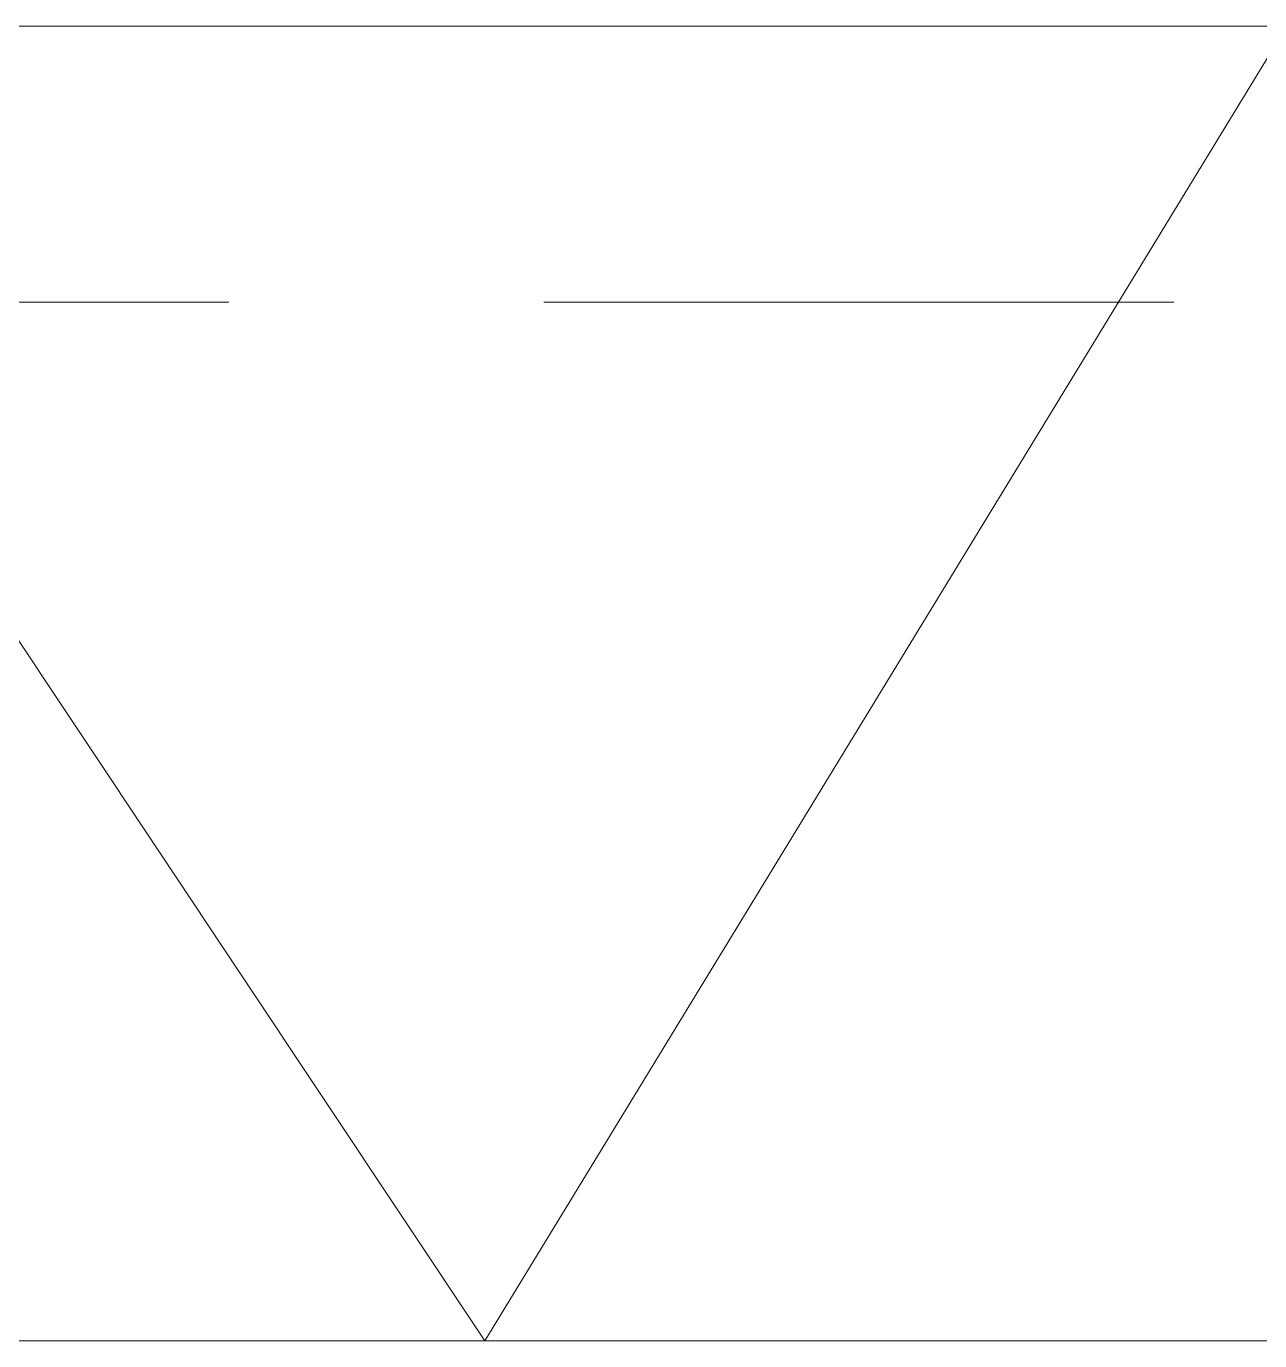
# Model space of a CAD drawing. Header units: millimetres. Extents: x 14 to 290, y 66 to 213.
# Drawn here: x 120.17 to 132.61, y 153.97 to 167.22 of the extents above; entities that cross this region are included whole.
import ezdxf

# ---------------------------------------------------------------- set-up
doc = ezdxf.new("R2010")
doc.units = ezdxf.units.MM
doc.linetypes.add('HIDDEN', pattern=[9.525, 6.35, -3.175])
doc.layers.add('OCASA_TODAS_r08$0$LINEA_DE_PROYECCION', color=252, linetype='HIDDEN', lineweight=15)
doc.layers.add('OCASA_TODAS_r08$0$VEREDA', color=251, linetype='Continuous', lineweight=15)

msp = doc.modelspace()

# ---------------------------------------------------------------- linework, layer by layer
at = {"layer": 'OCASA_TODAS_r08$0$LINEA_DE_PROYECCION'}
msp.add_line((96.815, 164.44), (133.664, 164.439), dxfattribs=at)
at = {"layer": 'OCASA_TODAS_r08$0$VEREDA'}
for p, q in [((132.879, 167.22), (115.968, 167.22)), ((115.969, 167.22), (124.795, 153.967)), ((124.795, 153.967), (132.879, 167.22)), ((139.044, 153.967), (115.911, 153.967))]:
    msp.add_line(p, q, dxfattribs=at)

doc.saveas('drawing.dxf')
